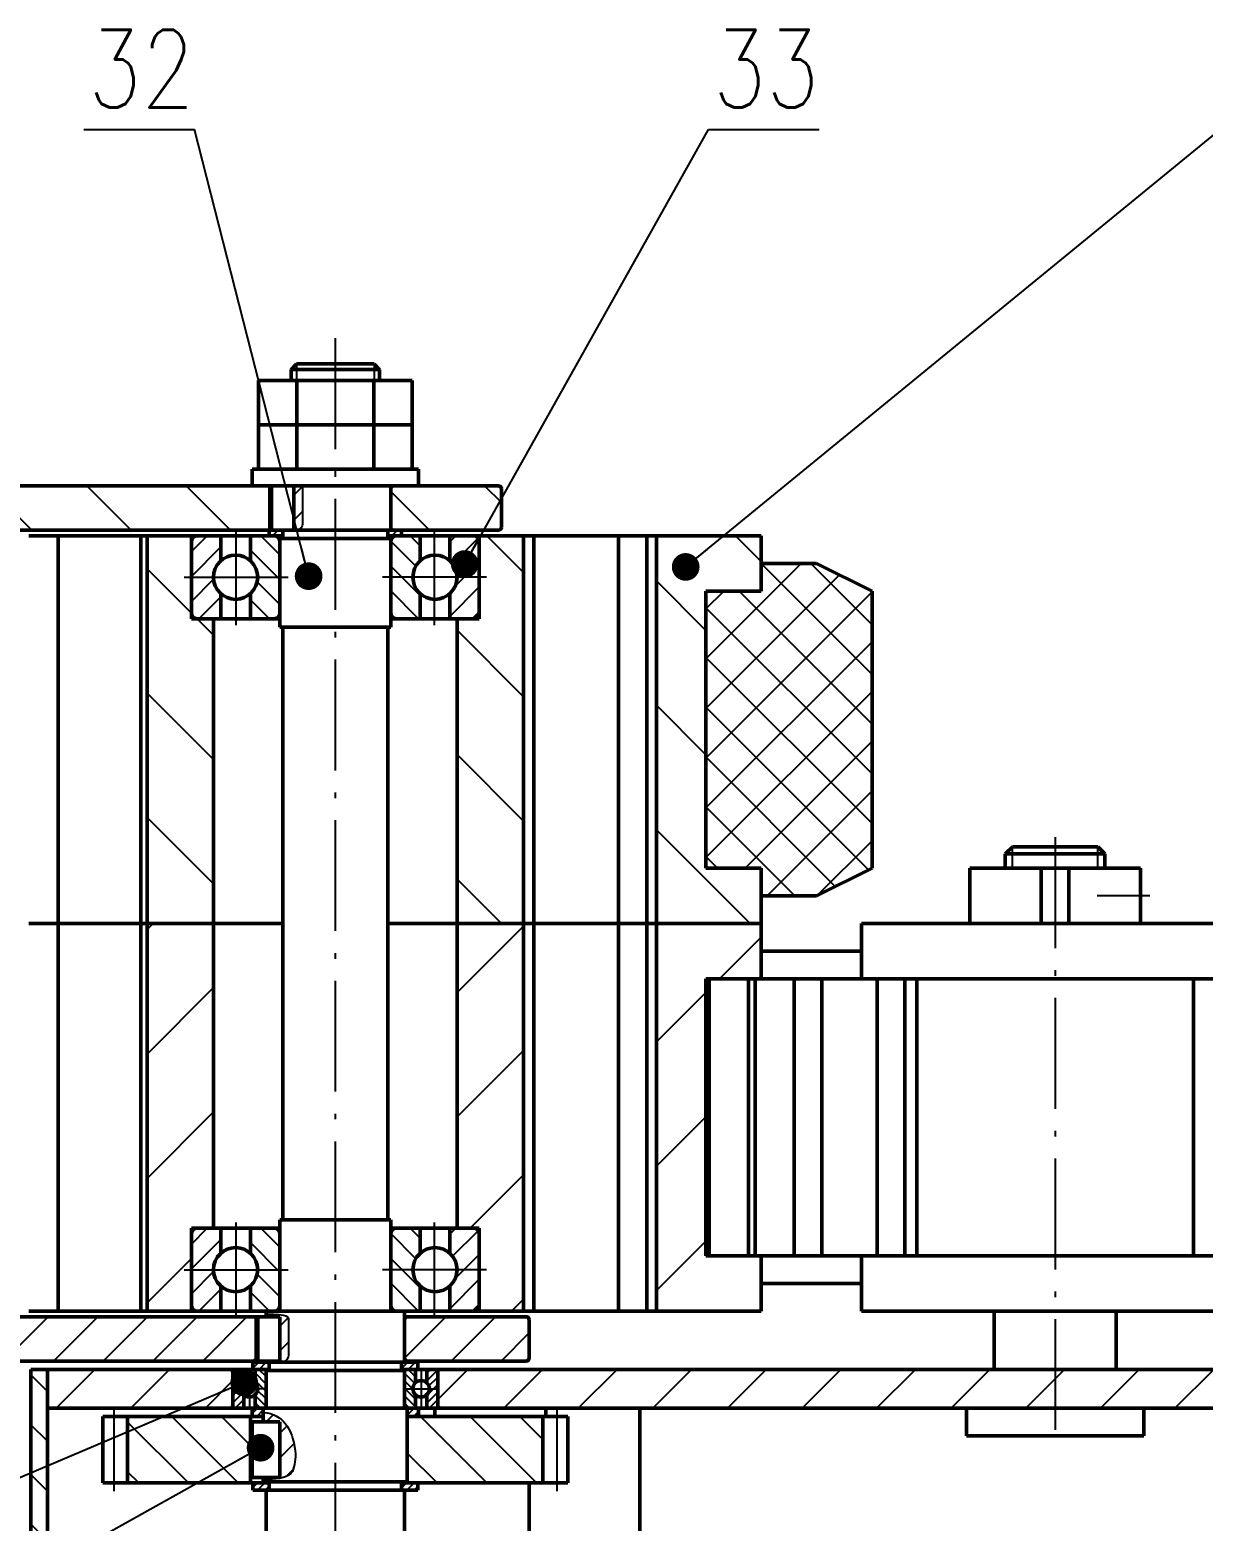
# Model space of a CAD drawing. Header units: millimetres. Extents: x -1896 to -707, y -189 to 652.
# Drawn here: x -1718.6 to -1612.7, y 127.3 to 261.9 of the extents above; entities that cross this region are included whole.
import ezdxf
from ezdxf.enums import TextEntityAlignment as Align

# ---------------------------------------------------------------- set-up
doc = ezdxf.new("R2010")
doc.units = ezdxf.units.MM
doc.header["$LTSCALE"] = 10
doc.linetypes.add('CENTER', pattern=[1.45, 1, -0.2, 0.05, -0.2])
doc.layers.add('1轮廓实线层', color=7, linetype='Continuous', lineweight=50)
for name, color, linetype in [('2细线层', 4, 'Continuous'), ('3中心线层', 1, 'CENTER'), ('5剖面线层', 2, 'Continuous'), ('6文字层', 7, 'Continuous')]:
    doc.layers.add(name, color=color, linetype=linetype)
doc.styles.add('PC_TEXTSTYLE', font='romans.shx', dxfattribs={"width": 0.8, "bigfont": 'hzfs.shx'})
doc.styles.add('TH_GBDIM', font='romans.shx', dxfattribs={"width": 0.65, "bigfont": 'gbcbig.shx'})
doc.dimstyles.new('TH_GBDIM', dxfattribs={"dimtxt": 3.5, "dimasz": 2.5, "dimexe": 2, "dimexo": 0, "dimgap": 1.5, "dimtad": 1, "dimdsep": 46, "dimtxsty": 'TH_GBDIM', "dimcen": 2.5, "dimclrd": 130, "dimclre": 130, "dimclrt": 3, "dimazin": 2, "dimtfac": 0.714286, "dimtmove": 0, "dimatfit": 3, "dimfxl": 1, "dimtolj": 1, "dimtzin": 0, "dimlwd": -1, "dimlwe": -1, "dimarcsym": 0})
pattern_1 = [(135, (-1751.829, 277.0675), (-2.245064, -2.245064), [])]
pattern_2 = [(45, (-1751.8289, 277.0675), (-0.3367596, 0.3367596), [])]
pattern_3 = [(45, (-1751.829, 277.0675), (-2.245064, 2.245064), [])]
pattern_4 = [(45, (-1751.8289, 277.0675), (-1.122532, 1.122532), [])]
pattern_5 = [(135, (-1751.8289, 277.0675), (-1.122532, -1.122532), [])]
pattern_6 = [(135, (-1751.8289, 277.0675), (-0.3367596, -0.3367596), [])]
pattern_7 = [(45, (-1751.829, 277.0675), (-3.3676, 3.3676), [])]
pattern_8 = [(45, (-2494.38, -1065.853), (-5.61266, 5.61266), [])]
pattern_9 = [(135, (-2494.38, -1065.853), (-5.61266, -5.61266), [])]
pattern_10 = [(135, (-1751.829, 277.0675), (-4.49013, -4.49013), [])]
pattern_11 = [(45, (-1751.8289, 214.5675), (-1.122532, 1.122532), [])]
pattern_12 = [(135, (-1751.8289, 214.5675), (-1.122532, -1.122532), [])]
pattern_13 = [(45, (-1661.8289, 313.1175), (-0.3367596, 0.3367596), [])]

# ---------------------------------------------------------------- blocks, each defined once
blk = doc.blocks.new('件号-右')
at = {"layer": '6文字层'}
blk.add_line((0, 0), (-10, 0), dxfattribs=at)
at = {"layer": '6文字层', "style": 'PC_TEXTSTYLE', "width": 0.8}
blk.add_attdef('X', text='', height=7, dxfattribs=at).set_placement((-5.47, 2), align=Align.CENTER)

msp = doc.modelspace()

# ---------------------------------------------------------------- hatches: boundary and pattern name
at = {"layer": '5剖面线层'}
h = msp.add_hatch(dxfattribs=at)
h.set_pattern_fill('ANSI31', color=256, scale=2, angle=90, style=0)
h.set_pattern_definition(pattern_10)
edge = h.paths.add_edge_path(flags=0)
edge.add_line((-1775.5515, 220.5227), (-1775.5515, 217.0227))
edge.add_arc((-1775.3015, 217.0227), 0.25, 180, 270)
edge.add_line((-1775.3015, 216.7727), (-1696.3015, 216.7727))
edge.add_arc((-1696.3015, 217.0227), 0.25, 270, 360)
edge.add_line((-1696.0515, 217.0227), (-1696.0515, 220.5227))
edge.add_arc((-1696.3015, 220.5227), 0.25, 0, 90)
edge.add_line((-1696.3015, 220.7727), (-1775.3015, 220.7727))
edge.add_arc((-1775.3015, 220.5227), 0.25, 90, 180)
h = msp.add_hatch(dxfattribs=at)
h.set_pattern_fill('ANSI31', color=256, scale=0.5)
h.set_pattern_definition([(45, (-1750.5789, 806.2405), (-1.122532, 1.122532), [])])
h.paths.add_polyline_path([(-1694.8015, 216.7727), (-1694.3099, 216.7727), (-1694.2926, 216.7904), (-1694.2749, 216.8089), (-1694.258, 216.8272), (-1694.2419, 216.8451), (-1694.2266, 216.8628), (-1694.2119, 216.8803), (-1694.198, 216.8975), (-1694.1848, 216.9145), (-1694.1722, 216.9313), (-1694.1603, 216.9478), (-1694.1491, 216.9642), (-1694.1384, 216.9803), (-1694.1284, 216.9963), (-1694.1189, 217.0121), (-1694.1101, 217.0278), (-1694.1017, 217.0433), (-1694.0939, 217.0586), (-1694.0867, 217.0738), (-1694.0799, 217.0889), (-1694.0736, 217.1039), (-1694.0678, 217.1188), (-1694.0624, 217.1336), (-1694.0574, 217.1483), (-1694.0529, 217.163), (-1694.0487, 217.1776), (-1694.0449, 217.1921), (-1694.0415, 217.2066), (-1694.0384, 217.2211), (-1694.0356, 217.2355), (-1694.0332, 217.25), (-1694.031, 217.2644), (-1694.0291, 217.2789), (-1694.0274, 217.2933), (-1694.026, 217.3079), (-1694.0248, 217.3224), (-1694.0238, 217.337), (-1694.0229, 217.3517), (-1694.0223, 217.3664), (-1694.0217, 217.3812), (-1694.0213, 217.3961), (-1694.0211, 217.4111), (-1694.0209, 217.4262), (-1694.0207, 217.4414), (-1694.0207, 217.4568), (-1694.0206, 217.4723), (-1694.0206, 217.488), (-1694.0206, 217.5038), (-1694.0206, 217.5198), (-1694.0206, 217.5359), (-1694.0206, 217.5522), (-1694.0206, 217.5687), (-1694.0206, 217.5853), (-1694.0206, 217.602), (-1694.0206, 217.6189), (-1694.0206, 217.636), (-1694.0206, 217.6531), (-1694.0206, 217.6704), (-1694.0206, 217.6879), (-1694.0206, 217.7054), (-1694.0206, 217.7231), (-1694.0206, 217.7409), (-1694.0206, 217.7589), (-1694.0206, 217.7769), (-1694.0206, 217.7951), (-1694.0206, 217.8133), (-1694.0206, 217.8317), (-1694.0206, 217.8502), (-1694.0206, 217.8688), (-1694.0206, 217.8874), (-1694.0206, 217.9062), (-1694.0206, 217.9251), (-1694.0206, 217.944), (-1694.0206, 217.9631), (-1694.0206, 217.9822), (-1694.0206, 218.0014), (-1694.0206, 218.0206), (-1694.0206, 218.04), (-1694.0206, 218.0594), (-1694.0206, 218.0789), (-1694.0206, 218.0984), (-1694.0206, 218.118), (-1694.0206, 218.1377), (-1694.0206, 218.1574), (-1694.0206, 218.1771), (-1694.0206, 218.197), (-1694.0206, 218.2168), (-1694.0206, 218.2367), (-1694.0206, 218.2567), (-1694.0206, 218.2766), (-1694.0206, 218.2966), (-1694.0206, 218.3167), (-1694.0206, 218.3367), (-1694.0206, 218.3568), (-1694.0206, 218.3769), (-1694.0206, 218.3971), (-1694.0206, 218.4172), (-1694.0206, 218.4373), (-1694.0206, 218.4575), (-1694.0206, 218.4777), (-1694.0206, 218.4978), (-1694.0206, 218.518), (-1694.0206, 218.5382), (-1694.0206, 218.5584), (-1694.0206, 218.5786), (-1694.0206, 218.5988), (-1694.0206, 218.619), (-1694.0206, 218.6392), (-1694.0206, 218.6594), (-1694.0206, 218.6797), (-1694.0206, 218.6999), (-1694.0206, 218.7201), (-1694.0206, 218.7404), (-1694.0206, 218.7606), (-1694.0206, 218.7809), (-1694.0206, 218.8011), (-1694.0206, 218.8214), (-1694.0206, 218.8416), (-1694.0206, 218.8619), (-1694.0206, 218.8822), (-1694.0206, 218.9024), (-1694.0206, 218.9227), (-1694.0206, 218.943), (-1694.0206, 218.9633), (-1694.0206, 218.9836), (-1694.0206, 219.0039), (-1694.0206, 219.0242), (-1694.0206, 219.0445), (-1694.0206, 219.0648), (-1694.0206, 219.0851), (-1694.0206, 219.1054), (-1694.0206, 219.1257), (-1694.0206, 219.146), (-1694.0206, 219.1663), (-1694.0206, 219.1866), (-1694.0206, 219.207), (-1694.0206, 219.2273), (-1694.0206, 219.2476), (-1694.0206, 219.2679), (-1694.0206, 219.2883), (-1694.0206, 219.3086), (-1694.0206, 219.3289), (-1694.0206, 219.3492), (-1694.0206, 219.3696), (-1694.0206, 219.3899), (-1694.0206, 219.4102), (-1694.0206, 219.4306), (-1694.0206, 219.4509), (-1694.0206, 219.4712), (-1694.0206, 219.4916), (-1694.0206, 219.5119), (-1694.0206, 219.5322), (-1694.0206, 219.5525), (-1694.0206, 219.5729), (-1694.0206, 219.5932), (-1694.0206, 219.6135), (-1694.0206, 219.6337), (-1694.0206, 219.654), (-1694.0206, 219.6743), (-1694.0206, 219.6945), (-1694.0206, 219.7147), (-1694.0206, 219.7349), (-1694.0206, 219.755), (-1694.0206, 219.7751), (-1694.0206, 219.7952), (-1694.0206, 219.8153), (-1694.0206, 219.8353), (-1694.0206, 219.8553), (-1694.0206, 219.8752), (-1694.0206, 219.8951), (-1694.0206, 219.915), (-1694.0206, 219.9348), (-1694.0206, 219.9545), (-1694.0206, 219.9742), (-1694.0206, 219.9939), (-1694.0206, 220.0135), (-1694.0206, 220.033), (-1694.0206, 220.0525), (-1694.0206, 220.0719), (-1694.0206, 220.0913), (-1694.0206, 220.1106), (-1694.0206, 220.1298), (-1694.0206, 220.1489), (-1694.0206, 220.168), (-1694.0206, 220.187), (-1694.0206, 220.2059), (-1694.0206, 220.2248), (-1694.0206, 220.2435), (-1694.0206, 220.2622), (-1694.0206, 220.2808), (-1694.0206, 220.2993), (-1694.0206, 220.3177), (-1694.0206, 220.336), (-1694.0206, 220.3543), (-1694.0206, 220.3724), (-1694.0206, 220.3904), (-1694.0206, 220.4084), (-1694.0206, 220.4262), (-1694.0206, 220.4439), (-1694.0206, 220.4615), (-1694.0206, 220.479), (-1694.0207, 220.4964), (-1694.0208, 220.5136), (-1694.0211, 220.5308), (-1694.0218, 220.5478), (-1694.0228, 220.5646), (-1694.0242, 220.5813), (-1694.0263, 220.5978), (-1694.029, 220.6141), (-1694.0324, 220.6303), (-1694.0367, 220.6462), (-1694.0419, 220.662), (-1694.0481, 220.6775), (-1694.0554, 220.6929), (-1694.064, 220.7079), (-1694.0738, 220.7228), (-1694.085, 220.7374), (-1694.0976, 220.7517), (-1694.1119, 220.7658), (-1694.1198, 220.7727), (-1694.8015, 220.7727)])
h = msp.add_hatch(dxfattribs=at)
h.set_pattern_fill('ANSI31', color=256, scale=2, angle=90, style=0)
h.set_pattern_definition(pattern_10)
edge = h.paths.add_edge_path(flags=0)
edge.add_line((-1686.0515, 220.5227), (-1686.0515, 217.0227))
edge.add_arc((-1685.8015, 217.0227), 0.25, 180, 270)
edge.add_line((-1685.8015, 216.7727), (-1676.3015, 216.7727))
edge.add_arc((-1676.3015, 217.0227), 0.25, 270, 360)
edge.add_line((-1676.0515, 217.0227), (-1676.0515, 220.5227))
edge.add_arc((-1676.3015, 220.5227), 0.25, 0, 90)
edge.add_line((-1676.3015, 220.7727), (-1685.8015, 220.7727))
edge.add_arc((-1685.8015, 220.5227), 0.25, 90, 180)
h = msp.add_hatch(dxfattribs=at)
h.set_pattern_fill('ANSI31', color=256, scale=0.15)
h.set_pattern_definition(pattern_13)
h.paths.add_polyline_path([(-1697.0165, 216.2727), (-1695.8015, 216.2727), (-1695.8015, 216.7727), (-1697.0165, 216.7727)])
h = msp.add_hatch(dxfattribs=at)
h.set_pattern_fill('ANSI31', color=256, scale=0.15)
h.set_pattern_definition(pattern_13)
h.paths.add_polyline_path([(-1685.0865, 216.2727), (-1686.3015, 216.2727), (-1686.3015, 216.7727), (-1685.0865, 216.7727)])
h = msp.add_hatch(dxfattribs=at)
h.set_pattern_fill('ANSI31', color=256, scale=2.5, angle=90, style=0)
h.set_pattern_definition(pattern_9)
h.paths.add_polyline_path([(-1702.0515, 208.7727), (-1704.0515, 208.7727), (-1704.0515, 216.2727), (-1708.0515, 216.2727), (-1708.0515, 181.2727), (-1702.0515, 181.2727), (-1702.0554, 188.7727), (-1702.0515, 188.7727)])
h = msp.add_hatch(dxfattribs=at)
h.set_pattern_fill('ANSI31', color=256, scale=0.5)
h.set_pattern_definition(pattern_4)
h.paths.add_polyline_path([(-1702.0465, 212.5227, -0.2128353), (-1701.3848, 214.0067), (-1701.3848, 216.2727), (-1703.5015, 216.2727, 0.41421356), (-1704.0515, 215.7227), (-1704.0515, 209.3227, 0.41421356), (-1703.5015, 208.7727), (-1702.0515, 208.7727), (-1701.3848, 208.7727), (-1701.3848, 211.0387, -0.2128353)])
h = msp.add_hatch(dxfattribs=at)
h.set_pattern_fill('ANSI31', color=256, scale=0.5, angle=90)
h.set_pattern_definition(pattern_5)
h.paths.add_polyline_path([(-1696.0515, 215.7227, 0.41421356), (-1696.6015, 216.2727), (-1698.7182, 216.2727), (-1698.7182, 214.0067, -0.2128353), (-1698.0565, 212.5227, -0.2128353), (-1698.7182, 211.0387), (-1698.7182, 208.7727), (-1696.6015, 208.7727, 0.41421356), (-1696.0515, 209.3227)])
h = msp.add_hatch(dxfattribs=at)
h.set_pattern_fill('ANSI31', color=256, scale=0.5, angle=90)
h.set_pattern_definition(pattern_5)
h.paths.add_polyline_path([(-1686.0515, 215.7227, -0.41421356), (-1685.5015, 216.2727), (-1683.3848, 216.2727), (-1683.3848, 214.0067, 0.2128353), (-1684.0465, 212.5227, 0.2128353), (-1683.3848, 211.0387), (-1683.3848, 208.7727), (-1685.5015, 208.7727, -0.41421356), (-1686.0515, 209.3227)])
h = msp.add_hatch(dxfattribs=at)
h.set_pattern_fill('ANSI31', color=256, scale=0.5)
h.set_pattern_definition(pattern_4)
h.paths.add_polyline_path([(-1680.0565, 212.5227, 0.2128353), (-1680.7182, 214.0067), (-1680.7182, 216.2727), (-1678.6015, 216.2727, -0.41421356), (-1678.0515, 215.7227), (-1678.0515, 209.3227, -0.41421356), (-1678.6015, 208.7727), (-1680.0515, 208.7727), (-1680.7182, 208.7727), (-1680.7182, 211.0387, 0.2128353)])
h = msp.add_hatch(dxfattribs=at)
h.set_pattern_fill('ANSI31', color=256, scale=2.5, angle=90, style=0)
h.set_pattern_definition(pattern_9)
h.paths.add_polyline_path([(-1674.0515, 216.2727), (-1678.0515, 216.2727), (-1678.0515, 208.7727), (-1680.0515, 208.7727), (-1680.0515, 188.7727), (-1680.0333, 188.7727), (-1680.0515, 181.2727), (-1674.0515, 181.2727)])
h = msp.add_hatch(dxfattribs=at)
h.set_pattern_fill('ANSI31', color=256, scale=2.5, angle=90, style=0)
h.set_pattern_definition(pattern_9)
h.paths.add_polyline_path([(-1657.589, 186.2727), (-1657.589, 211.2727), (-1652.589, 211.2727), (-1652.589, 216.2727), (-1662.0515, 216.2727), (-1662.0515, 181.2727), (-1652.589, 181.2727), (-1652.589, 186.2727)], flags=0)
h = msp.add_hatch(dxfattribs=at)
h.set_pattern_fill('ANSI37', color=256)
h.set_pattern_definition([(45, (-1751.829, 277.0675), (-2.245064, 2.245064), []), (135, (-1751.829, 277.0675), (-2.245064, -2.245064), [])])
h.paths.add_polyline_path([(-1657.589, 211.2727), (-1652.589, 211.2727), (-1652.589, 213.7727), (-1647.589, 213.7727), (-1642.589, 211.2727), (-1642.589, 186.2727), (-1647.589, 183.7727), (-1652.589, 183.7727), (-1652.589, 186.2727), (-1657.589, 186.2727)])
h = msp.add_hatch(dxfattribs=at)
h.set_pattern_fill('ANSI31', color=256, scale=2.5, style=0)
h.set_pattern_definition(pattern_8)
h.paths.add_polyline_path([(-1702.0515, 173.7727), (-1702.0808, 173.7727), (-1702.0515, 181.2727), (-1708.0515, 181.2727), (-1708.0515, 146.2727), (-1704.0515, 146.2727), (-1704.0515, 153.7727), (-1702.0515, 153.7727)])
h = msp.add_hatch(dxfattribs=at)
h.set_pattern_fill('ANSI31', color=256, scale=2.5, style=0)
h.set_pattern_definition(pattern_8)
h.paths.add_polyline_path([(-1674.0515, 181.2727), (-1680.0515, 181.2727), (-1679.9625, 173.7727), (-1680.0515, 173.7727), (-1680.0515, 153.7727), (-1678.0515, 153.7727), (-1678.0515, 146.2727), (-1674.0515, 146.2727)])
h = msp.add_hatch(dxfattribs=at)
h.set_pattern_fill('ANSI31', color=256, scale=2.5, style=0)
h.set_pattern_definition(pattern_8)
h.paths.add_polyline_path([(-1657.589, 151.2727), (-1657.589, 176.2727), (-1652.589, 176.2727), (-1652.589, 181.2727), (-1662.0515, 181.2727), (-1662.0515, 146.2727), (-1652.589, 146.2727), (-1652.589, 151.2727)], flags=0)
h = msp.add_hatch(dxfattribs=at)
h.set_pattern_fill('ANSI31', color=256, scale=0.5)
h.set_pattern_definition(pattern_11)
h.paths.add_polyline_path([(-1702.0465, 150.0227, -0.2128353), (-1701.3848, 151.5067), (-1701.3848, 153.7727), (-1703.5015, 153.7727, 0.41421356), (-1704.0515, 153.2227), (-1704.0515, 146.8227, 0.41421356), (-1703.5015, 146.2727), (-1702.0515, 146.2727), (-1701.3848, 146.2727), (-1701.3848, 148.5387, -0.2128353)])
h = msp.add_hatch(dxfattribs=at)
h.set_pattern_fill('ANSI31', color=256, scale=0.5, angle=90)
h.set_pattern_definition(pattern_12)
h.paths.add_polyline_path([(-1696.0515, 153.2227, 0.41421356), (-1696.6015, 153.7727), (-1698.7182, 153.7727), (-1698.7182, 151.5067, -0.2128353), (-1698.0565, 150.0227, -0.2128353), (-1698.7182, 148.5387), (-1698.7182, 146.2727), (-1696.6015, 146.2727, 0.41421356), (-1696.0515, 146.8227)])
h = msp.add_hatch(dxfattribs=at)
h.set_pattern_fill('ANSI31', color=256, scale=0.5, angle=90)
h.set_pattern_definition(pattern_12)
h.paths.add_polyline_path([(-1686.0515, 153.2227, -0.41421356), (-1685.5015, 153.7727), (-1683.3848, 153.7727), (-1683.3848, 151.5067, 0.2128353), (-1684.0465, 150.0227, 0.2128353), (-1683.3848, 148.5387), (-1683.3848, 146.2727), (-1685.5015, 146.2727, -0.41421356), (-1686.0515, 146.8227)])
h = msp.add_hatch(dxfattribs=at)
h.set_pattern_fill('ANSI31', color=256, scale=0.5)
h.set_pattern_definition(pattern_11)
h.paths.add_polyline_path([(-1680.0565, 150.0227, 0.2128353), (-1680.7182, 151.5067), (-1680.7182, 153.7727), (-1678.6015, 153.7727, -0.41421356), (-1678.0515, 153.2227), (-1678.0515, 146.8227, -0.41421356), (-1678.6015, 146.2727), (-1680.0515, 146.2727), (-1680.7182, 146.2727), (-1680.7182, 148.5387, 0.2128353)])
h = msp.add_hatch(dxfattribs=at)
h.set_pattern_fill('ANSI31', color=256)
h.set_pattern_definition(pattern_3)
h.paths.add_polyline_path([(-1741.0515, 145.7727), (-1776.5515, 145.7727), (-1776.5515, 141.7727), (-1741.0515, 141.7727)])
h.paths.add_polyline_path([(-1698.2015, 141.7727), (-1698.2015, 145.7727), (-1741.0515, 145.7727), (-1741.0515, 141.7727)])
h = msp.add_hatch(dxfattribs=at)
h.set_pattern_fill('ANSI31', color=256, scale=0.5)
h.set_pattern_definition([(45, (-1751.8289, 731.2405), (-1.122532, 1.122532), [])])
edge = h.paths.add_edge_path()
edge.add_spline(control_points=[(-1695.6659, 141.6727), (-1695.2706, 142.0245), (-1695.2706, 142.4193), (-1695.2706, 143.4424), (-1695.2706, 144.4834), (-1695.2706, 145.5244), (-1695.2706, 146.0227), (-1697.3015, 146.0227)], knot_values=[0, 0, 0, 0, 1, 2, 3, 4, 5, 5, 5, 5], degree=3, periodic=0)
edge.add_line((-1697.3015, 146.0227), (-1697.3015, 145.7727))
edge.add_line((-1697.3015, 145.7727), (-1696.0515, 145.7727))
edge.add_line((-1696.0515, 145.7727), (-1696.0515, 141.7727))
edge.add_line((-1696.0515, 141.7727), (-1697.3015, 141.7727))
edge.add_line((-1697.3015, 141.7727), (-1697.3015, 141.6727))
edge.add_line((-1697.3015, 141.6727), (-1695.6659, 141.6727))
h = msp.add_hatch(dxfattribs=at)
h.set_pattern_fill('ANSI31', color=256)
h.set_pattern_definition(pattern_3)
h.paths.add_polyline_path([(-1673.8015, 141.7727, 0.41421356), (-1673.5515, 142.0227), (-1673.5515, 145.5227, 0.41421356), (-1673.8015, 145.7727), (-1684.5515, 145.7727, 0.41421356), (-1684.8015, 145.5227), (-1684.8015, 142.0227, 0.41421356), (-1684.5515, 141.7727)])
h = msp.add_hatch(dxfattribs=at)
h.set_pattern_fill('ANSI31', color=256, scale=0.15)
h.set_pattern_definition(pattern_2)
h.paths.add_polyline_path([(-1697.0265, 141.6727), (-1698.5115, 141.6727), (-1698.5115, 141.0227), (-1698.3015, 141.0227), (-1697.4515, 141.0227), (-1697.0265, 141.0227)])
h = msp.add_hatch(dxfattribs=at)
h.set_pattern_fill('ANSI31', color=256, scale=0.15)
h.set_pattern_definition(pattern_2)
h.paths.add_polyline_path([(-1685.0765, 141.6727), (-1683.5915, 141.6727), (-1683.5915, 141.0227), (-1683.8015, 141.0227), (-1684.6515, 141.0227), (-1685.0765, 141.0227)])
h = msp.add_hatch(dxfattribs=at)
h.set_pattern_fill('ANSI31', color=256, angle=90)
h.set_pattern_definition(pattern_1)
h.paths.add_polyline_path([(-1717.0515, 141.0227), (-1718.5515, 141.0227), (-1718.5515, 14.0227), (-1717.0515, 14.0227)])
h = msp.add_hatch(dxfattribs=at)
h.set_pattern_fill('ANSI31', color=256, scale=1.5, style=0)
h.set_pattern_definition(pattern_7)
edge = h.paths.add_edge_path(flags=0)
edge.add_line((-1717.0515, 140.7727), (-1717.0515, 137.7727))
edge.add_arc((-1716.8015, 137.7727), 0.25, 180, 270)
edge.add_line((-1716.8015, 137.5227), (-1700.5515, 137.5227))
edge.add_arc((-1700.5515, 137.7727), 0.25, 270, 360)
edge.add_line((-1700.3015, 137.7727), (-1700.3015, 140.7727))
edge.add_arc((-1700.5515, 140.7727), 0.25, 0, 90)
edge.add_line((-1700.5515, 141.0227), (-1716.8015, 141.0227))
edge.add_arc((-1716.8015, 140.7727), 0.25, 90, 180)
h = msp.add_hatch(dxfattribs=at)
h.set_pattern_fill('ANSI31', color=256, scale=0.15)
h.set_pattern_definition(pattern_2)
h.paths.add_polyline_path([(-1699.5465, 139.2727), (-1700.3015, 139.2727), (-1700.3015, 137.7727), (-1700.3015, 137.6727, 0.41421356), (-1700.1515, 137.5227), (-1699.3015, 137.5227), (-1699.3015, 138.7204, -0.21184895)])
h.paths.add_polyline_path([(-1699.3015, 141.0227), (-1700.1515, 141.0227, 0.41421356), (-1700.3015, 140.8727), (-1700.3015, 139.2727), (-1699.5465, 139.2727, -0.21184895), (-1699.3015, 139.825)])
h = msp.add_hatch(dxfattribs=at)
h.set_pattern_fill('ANSI31', color=256, scale=0.15, angle=90)
h.set_pattern_definition(pattern_6)
h.paths.add_polyline_path([(-1697.3015, 140.8727, 0.41421356), (-1697.4515, 141.0227), (-1698.3015, 141.0227), (-1698.3015, 139.825, -0.21184895), (-1698.0565, 139.2727), (-1697.3015, 139.2727)])
h.paths.add_polyline_path([(-1697.3015, 139.2727), (-1698.0565, 139.2727, -0.21184895), (-1698.3015, 138.7204), (-1698.3015, 137.5227), (-1697.4515, 137.5227, 0.41421356), (-1697.3015, 137.6727)])
h = msp.add_hatch(dxfattribs=at)
h.set_pattern_fill('ANSI31', color=256, scale=0.15, angle=90)
h.set_pattern_definition(pattern_6)
h.paths.add_polyline_path([(-1684.8015, 140.8727, -0.41421356), (-1684.6515, 141.0227), (-1683.8015, 141.0227), (-1683.8015, 139.825, 0.21184895), (-1684.0465, 139.2727), (-1684.8015, 139.2727)])
h.paths.add_polyline_path([(-1684.8015, 139.2727), (-1684.0465, 139.2727, 0.21184895), (-1683.8015, 138.7204), (-1683.8015, 137.5227), (-1684.6515, 137.5227, -0.41421356), (-1684.8015, 137.6727)])
h = msp.add_hatch(dxfattribs=at)
h.set_pattern_fill('ANSI31', color=256, scale=0.15)
h.set_pattern_definition(pattern_2)
h.paths.add_polyline_path([(-1682.5565, 139.2727), (-1681.8015, 139.2727), (-1681.8015, 137.7727), (-1681.8015, 137.6727, -0.41421356), (-1681.9515, 137.5227), (-1682.8015, 137.5227), (-1682.8015, 138.7204, 0.21184895)])
h.paths.add_polyline_path([(-1682.8015, 141.0227), (-1681.9515, 141.0227, -0.41421356), (-1681.8015, 140.8727), (-1681.8015, 139.2727), (-1682.5565, 139.2727, 0.21184895), (-1682.8015, 139.825)])
h = msp.add_hatch(dxfattribs=at)
h.set_pattern_fill('ANSI31', color=256, scale=1.5, style=0)
h.set_pattern_definition(pattern_7)
edge = h.paths.add_edge_path(flags=0)
edge.add_line((-1681.8015, 140.7727), (-1681.8015, 137.7727))
edge.add_arc((-1681.5515, 137.7727), 0.25, 180, 270)
edge.add_line((-1681.5515, 137.5227), (-1527.5515, 137.5227))
edge.add_arc((-1527.5515, 137.7727), 0.25, 270, 360)
edge.add_line((-1527.3015, 137.7727), (-1527.3015, 140.7727))
edge.add_arc((-1527.5515, 140.7727), 0.25, 0, 90)
edge.add_line((-1527.5515, 141.0227), (-1681.5515, 141.0227))
edge.add_arc((-1681.5515, 140.7727), 0.25, 90, 180)
h = msp.add_hatch(dxfattribs=at)
h.set_pattern_fill('ANSI31', color=256, scale=0.15)
h.set_pattern_definition(pattern_2)
h.paths.add_polyline_path([(-1698.3015, 137.5227), (-1698.5515, 137.5227), (-1698.5515, 136.7727), (-1697.5515, 136.7727), (-1697.5515, 137.5227)])
h.paths.add_polyline_path([(-1684.5515, 137.5227), (-1684.5515, 136.7727), (-1683.5515, 136.7727), (-1683.5515, 137.5227), (-1683.8015, 137.5227)])
h = msp.add_hatch(dxfattribs=at)
h.set_pattern_fill('ANSI31', color=256, angle=90)
h.set_pattern_definition(pattern_1)
h.paths.add_polyline_path([(-1698.7015, 130.7727), (-1698.7015, 136.7727), (-1709.8015, 136.7727), (-1709.8015, 130.7727)])
h = msp.add_hatch(dxfattribs=at)
h.set_pattern_fill('ANSI31', color=256, scale=0.5)
h.set_pattern_definition(pattern_4)
edge = h.paths.add_edge_path()
edge.add_line((-1696.0515, 136.2727), (-1696.0515, 131.2727))
edge.add_line((-1696.0515, 131.2727), (-1697.5515, 131.2727))
edge.add_line((-1697.5515, 131.2727), (-1697.5515, 131.0687))
edge.add_spline(control_points=[(-1697.5515, 131.0687), (-1695.0852, 131.0861), (-1694.7578, 132.2494), (-1694.4667, 133.9216), (-1695.6405, 136.9964), (-1697.5515, 137.1566)], knot_values=[0, 0, 0, 0, 1, 2, 3, 3, 3, 3], degree=3, periodic=0)
edge.add_line((-1697.5515, 137.1566), (-1697.5515, 136.2727))
edge.add_line((-1697.5515, 136.2727), (-1696.0515, 136.2727))
h = msp.add_hatch(dxfattribs=at)
h.set_pattern_fill('ANSI31', color=256, angle=90)
h.set_pattern_definition(pattern_1)
h.paths.add_polyline_path([(-1684.5515, 136.7727), (-1684.5515, 130.7727), (-1672.3015, 130.7727), (-1672.3015, 136.7727)])
h = msp.add_hatch(dxfattribs=at)
h.set_pattern_fill('ANSI31', color=256, scale=0.15)
h.set_pattern_definition(pattern_2)
h.paths.add_polyline_path([(-1697.0265, 130.1227), (-1698.5115, 130.1227), (-1698.5115, 130.7727), (-1698.3015, 130.7727), (-1697.4515, 130.7727), (-1697.0265, 130.7727)])
h = msp.add_hatch(dxfattribs=at)
h.set_pattern_fill('ANSI31', color=256, scale=0.15)
h.set_pattern_definition(pattern_2)
h.paths.add_polyline_path([(-1685.0765, 130.1227), (-1683.5915, 130.1227), (-1683.5915, 130.7727), (-1683.8015, 130.7727), (-1684.6515, 130.7727), (-1685.0765, 130.7727)])

# ---------------------------------------------------------------- linework, layer by layer
at = {"layer": '1轮廓实线层'}
for p, q in [((-1695.0515, 231.2742), (-1694.5515, 231.7742)), ((-1687.5515, 231.7742), (-1694.5515, 231.7742)), ((-1687.5515, 231.7742), (-1687.0515, 231.2742)), ((-1697.9797, 230.2727), (-1684.1233, 230.2727)), ((-1697.9797, 230.2727), (-1697.9797, 226.2727)), ((-1695.0515, 231.2742), (-1695.0515, 230.2727)), ((-1695.0515, 231.2742), (-1687.0515, 231.2742)), ((-1694.5156, 230.2727), (-1694.5156, 226.2727)), ((-1687.5874, 230.2727), (-1687.5874, 226.2727)), ((-1687.0515, 231.2742), (-1687.0515, 230.2727)), ((-1684.1233, 230.2727), (-1684.1233, 226.2727)), ((-1697.9797, 226.2727), (-1684.1233, 226.2727)), ((-1697.9797, 226.2727), (-1697.9797, 222.2727)), ((-1694.5156, 226.2727), (-1694.5156, 222.2727)), ((-1687.5874, 226.2727), (-1687.5874, 222.2727)), ((-1684.1233, 226.2727), (-1684.1233, 222.2727)), ((-1698.5515, 222.2727), (-1683.5515, 222.2727)), ((-1698.5515, 220.7727), (-1698.5515, 222.2727)), ((-1683.5515, 220.7727), (-1683.5515, 222.2727)), ((-1775.3015, 220.7727), (-1696.3015, 220.7727)), ((-1696.9515, 216.7727), (-1696.9515, 220.7727)), ((-1696.8015, 216.7727), (-1696.8015, 220.7727)), ((-1696.3015, 220.7727), (-1696.0515, 220.7727)), ((-1696.0515, 220.7727), (-1686.0515, 220.7727)), ((-1694.8015, 216.7727), (-1694.8015, 220.7727)), ((-1686.0515, 220.7727), (-1685.8015, 220.7727)), ((-1686.0515, 220.7727), (-1686.0515, 216.7727)), ((-1685.8015, 220.7727), (-1676.3015, 220.7727)), ((-1686.0515, 220.5227), (-1686.0515, 217.0227)), ((-1676.0515, 220.5227), (-1676.0515, 217.0227)), ((-1775.3015, 216.7727), (-1696.3015, 216.7727)), ((-1697.0165, 216.2727), (-1697.0165, 216.7727)), ((-1696.0515, 216.7727), (-1696.3015, 216.7727)), ((-1686.3015, 216.7727), (-1696.0515, 216.7727)), ((-1695.8015, 216.7727), (-1695.8015, 216.0227)), ((-1686.3015, 216.7727), (-1686.0515, 216.7727)), ((-1686.3015, 216.7727), (-1686.3015, 216.0227)), ((-1685.8015, 216.7727), (-1686.0515, 216.7727)), ((-1686.0515, 216.7727), (-1685.8015, 216.7727)), ((-1685.8015, 216.7727), (-1676.3015, 216.7727)), ((-1685.0865, 216.2727), (-1685.0865, 216.7727)), ((-1718.7248, 216.2727), (-1716.0785, 216.2727)), ((-1716.0785, 181.2727), (-1716.0785, 216.2727)), ((-1716.0785, 216.2727), (-1708.6135, 216.2727)), ((-1708.6135, 181.2727), (-1708.6135, 216.2727)), ((-1708.6135, 216.2727), (-1708.0515, 216.2727)), ((-1708.0515, 216.2727), (-1708.0515, 181.2727)), ((-1708.0515, 216.2727), (-1704.0515, 216.2727)), ((-1704.0515, 208.7727), (-1704.0515, 216.2727)), ((-1704.0515, 216.2727), (-1703.5015, 216.2727)), ((-1704.0515, 209.3227), (-1704.0515, 215.7227)), ((-1703.5015, 216.2727), (-1701.3848, 216.2727)), ((-1701.3848, 216.2727), (-1701.3848, 214.0067)), ((-1701.3848, 216.2727), (-1698.7182, 216.2727)), ((-1698.7182, 214.0067), (-1698.7182, 216.2727)), ((-1698.7182, 216.2727), (-1696.6015, 216.2727)), ((-1696.6015, 216.2727), (-1696.0515, 216.2727)), ((-1696.0515, 208.0227), (-1696.0515, 216.2727)), ((-1696.0515, 216.2727), (-1695.8015, 216.2727)), ((-1696.0515, 216.0227), (-1686.0515, 216.0227)), ((-1696.0515, 215.7227), (-1696.0515, 209.3227)), ((-1686.0515, 216.2727), (-1686.3015, 216.2727)), ((-1686.0515, 216.2727), (-1685.5015, 216.2727)), ((-1686.0515, 216.2727), (-1686.0515, 208.0227)), ((-1685.5015, 216.2727), (-1686.0515, 216.2727)), ((-1686.0515, 209.3227), (-1686.0515, 215.7227)), ((-1685.5015, 216.2727), (-1683.3848, 216.2727)), ((-1683.3848, 216.2727), (-1680.7182, 216.2727)), ((-1683.3848, 214.0067), (-1683.3848, 216.2727)), ((-1680.7182, 216.2727), (-1678.6015, 216.2727)), ((-1680.7182, 216.2727), (-1680.7182, 214.0067)), ((-1678.6015, 216.2727), (-1678.0515, 216.2727)), ((-1678.0515, 216.2727), (-1678.0515, 208.7727)), ((-1678.0515, 216.2727), (-1674.0515, 216.2727)), ((-1678.0515, 215.7227), (-1678.0515, 209.3227)), ((-1674.0515, 181.2727), (-1674.0515, 216.2727)), ((-1674.0515, 216.2727), (-1673.1182, 216.2727)), ((-1673.1182, 181.2727), (-1673.1182, 216.2727)), ((-1673.1182, 216.2727), (-1665.4954, 216.2727)), ((-1665.4954, 181.2727), (-1665.4954, 216.2727)), ((-1665.4954, 216.2727), (-1662.926, 216.2727)), ((-1662.926, 181.2727), (-1662.926, 216.2727)), ((-1662.926, 216.2727), (-1662.0515, 216.2727)), ((-1662.0515, 216.2727), (-1662.0515, 181.2727)), ((-1662.0515, 216.2727), (-1652.589, 216.2727)), ((-1652.589, 216.2727), (-1652.589, 211.2727)), ((-1652.589, 213.7727), (-1647.589, 213.7727)), ((-1642.589, 211.2727), (-1647.589, 213.7727)), ((-1701.3848, 211.0387), (-1701.3848, 208.7727)), ((-1698.7182, 208.7727), (-1698.7182, 211.0387)), ((-1683.3848, 208.7727), (-1683.3848, 211.0387)), ((-1680.7182, 211.0387), (-1680.7182, 208.7727)), ((-1657.589, 211.2727), (-1652.589, 211.2727)), ((-1657.589, 211.2727), (-1657.589, 186.2727)), ((-1642.589, 186.2727), (-1642.589, 211.2727)), ((-1704.0515, 208.7727), (-1702.0515, 208.7727)), ((-1701.3848, 208.7727), (-1703.5015, 208.7727)), ((-1702.0515, 208.7727), (-1702.0515, 188.7727)), ((-1701.3848, 208.7727), (-1698.7182, 208.7727)), ((-1696.6015, 208.7727), (-1698.7182, 208.7727)), ((-1696.0515, 208.7727), (-1696.6015, 208.7727)), ((-1685.5015, 208.7727), (-1686.0515, 208.7727)), ((-1683.3848, 208.7727), (-1685.5015, 208.7727)), ((-1683.3848, 208.7727), (-1680.7182, 208.7727)), ((-1678.6015, 208.7727), (-1680.7182, 208.7727)), ((-1680.0515, 181.2727), (-1680.0515, 208.7727)), ((-1680.0515, 208.7727), (-1678.0515, 208.7727)), ((-1696.0515, 208.0227), (-1686.0515, 208.0227)), ((-1695.8015, 208.0227), (-1695.8015, 154.5227)), ((-1686.3015, 208.0227), (-1686.3015, 154.5227)), ((-1702.0515, 188.7727), (-1702.0515, 181.2727)), ((-1702.0515, 188.7727), (-1702.0515, 188.7727)), ((-1629.9086, 188.2027), (-1630.5515, 187.5598)), ((-1630.5515, 186.2741), (-1630.5515, 187.5598)), ((-1621.5515, 187.5598), (-1630.5515, 187.5598)), ((-1622.1944, 188.2027), (-1629.9086, 188.2027)), ((-1621.5515, 187.5598), (-1622.1944, 188.2027)), ((-1621.5515, 186.2741), (-1621.5515, 187.5598)), ((-1657.589, 186.2727), (-1652.589, 186.2727)), ((-1652.589, 186.2727), (-1652.589, 181.2727)), ((-1642.589, 186.2727), (-1647.589, 183.7727)), ((-1618.3372, 186.2741), (-1633.7658, 186.2741)), ((-1633.7658, 186.2741), (-1633.7658, 181.2727)), ((-1627.3015, 186.2741), (-1627.3015, 181.2727)), ((-1624.8015, 186.2741), (-1624.8015, 181.2727)), ((-1618.3372, 186.2741), (-1618.3372, 181.2727)), ((-1652.589, 183.7727), (-1647.589, 183.7727)), ((-1718.7248, 181.2727), (-1716.0785, 181.2727)), ((-1718.7228, 181.2727), (-1716.0763, 181.2727)), ((-1716.0785, 181.2727), (-1708.6135, 181.2727)), ((-1716.0763, 146.2727), (-1716.0763, 181.2727)), ((-1708.6135, 181.2727), (-1708.0515, 181.2727)), ((-1708.6119, 146.2727), (-1708.6119, 181.2727)), ((-1708.0515, 181.2727), (-1702.0515, 181.2727)), ((-1708.0515, 181.2727), (-1708.0515, 146.2727)), ((-1695.8015, 181.2727), (-1702.0515, 181.2727)), ((-1702.0515, 181.2727), (-1702.0515, 153.7727)), ((-1680.0515, 181.2727), (-1686.3015, 181.2727)), ((-1680.0515, 181.2727), (-1674.0515, 181.2727)), ((-1680.0515, 153.7727), (-1680.0515, 181.2727)), ((-1674.0515, 146.2727), (-1674.0515, 181.2727)), ((-1674.0515, 181.2727), (-1673.1169, 181.2727)), ((-1673.1169, 146.2727), (-1673.1169, 181.2727)), ((-1673.1169, 181.2727), (-1665.4935, 181.2727)), ((-1665.4954, 181.2727), (-1662.926, 181.2727)), ((-1665.4935, 146.2727), (-1665.4935, 181.2727)), ((-1665.4935, 181.2727), (-1662.9243, 181.2727)), ((-1662.926, 181.2727), (-1662.0515, 181.2727)), ((-1662.9243, 146.2727), (-1662.9243, 181.2727)), ((-1662.9243, 181.2727), (-1662.0515, 181.2727)), ((-1662.0515, 181.2727), (-1652.589, 181.2727)), ((-1662.0515, 181.2727), (-1662.0515, 146.2727)), ((-1652.589, 181.2727), (-1652.589, 176.2727)), ((-1643.5515, 181.2727), (-1643.5515, 176.2727)), ((-1608.5515, 181.2727), (-1643.5515, 181.2727)), ((-1652.589, 178.7727), (-1643.5515, 178.7727)), ((-1657.589, 176.2727), (-1652.589, 176.2727)), ((-1657.589, 176.2727), (-1657.589, 151.2727)), ((-1657.589, 176.2727), (-1652.589, 176.2727)), ((-1657.589, 176.2727), (-1657.589, 151.2727)), ((-1657.3083, 176.2727), (-1657.3083, 151.2727)), ((-1653.7352, 176.2727), (-1653.7352, 151.2727)), ((-1653.1354, 176.2727), (-1653.1354, 151.2727)), ((-1643.5515, 176.2727), (-1652.589, 176.2727)), ((-1649.6128, 176.2727), (-1649.6128, 151.2727)), ((-1647.1128, 176.2727), (-1647.1128, 151.2727)), ((-1608.5515, 176.2727), (-1643.5515, 176.2727)), ((-1642.1128, 176.2727), (-1642.1128, 151.2727)), ((-1639.6128, 176.2727), (-1639.6128, 151.2727)), ((-1638.5515, 151.2727), (-1638.5515, 176.2727)), ((-1613.5515, 151.2727), (-1613.5515, 176.2727)), ((-1704.0515, 153.7727), (-1704.0515, 146.2727)), ((-1702.0515, 153.7727), (-1704.0515, 153.7727)), ((-1703.5015, 153.7727), (-1701.3848, 153.7727)), ((-1698.7182, 153.7727), (-1701.3848, 153.7727)), ((-1701.3848, 153.7727), (-1701.3848, 151.5067)), ((-1698.7182, 153.7727), (-1696.6015, 153.7727)), ((-1698.7182, 151.5067), (-1698.7182, 153.7727)), ((-1696.6015, 153.7727), (-1696.0515, 153.7727)), ((-1696.0515, 146.2727), (-1696.0515, 154.5227)), ((-1696.0515, 154.5227), (-1686.0515, 154.5227)), ((-1686.0515, 154.5227), (-1686.0515, 146.2727)), ((-1686.0515, 153.7727), (-1685.5015, 153.7727)), ((-1685.5015, 153.7727), (-1683.3848, 153.7727)), ((-1680.7182, 153.7727), (-1683.3848, 153.7727)), ((-1683.3848, 151.5067), (-1683.3848, 153.7727)), ((-1680.7182, 153.7727), (-1678.6015, 153.7727)), ((-1680.7182, 153.7727), (-1680.7182, 151.5067)), ((-1678.0515, 153.7727), (-1680.0515, 153.7727)), ((-1678.0515, 146.2727), (-1678.0515, 153.7727)), ((-1704.0515, 146.8227), (-1704.0515, 153.2227)), ((-1696.0515, 153.2227), (-1696.0515, 146.8227)), ((-1686.0515, 146.8227), (-1686.0515, 153.2227)), ((-1678.0515, 153.2227), (-1678.0515, 146.8227)), ((-1657.589, 151.2727), (-1652.589, 151.2727)), ((-1657.589, 151.2727), (-1652.589, 151.2727)), ((-1652.589, 151.2727), (-1652.589, 146.2727)), ((-1643.5515, 151.2727), (-1652.589, 151.2727)), ((-1643.5515, 151.2727), (-1643.5515, 146.2727)), ((-1608.5515, 151.2727), (-1643.5515, 151.2727)), ((-1701.3848, 148.5387), (-1701.3848, 146.2727)), ((-1698.7182, 146.2727), (-1698.7182, 148.5387)), ((-1683.3848, 146.2727), (-1683.3848, 148.5387)), ((-1680.7182, 148.5387), (-1680.7182, 146.2727)), ((-1652.589, 148.7727), (-1643.5515, 148.7727)), ((-1776.8015, 145.7727), (-1696.0515, 145.7727)), ((-1718.7228, 146.2727), (-1716.0763, 146.2727)), ((-1716.0763, 146.2727), (-1708.6119, 146.2727)), ((-1708.6119, 146.2727), (-1708.0515, 146.2727)), ((-1708.0515, 146.2727), (-1704.0515, 146.2727)), ((-1703.5015, 146.2727), (-1704.0515, 146.2727)), ((-1701.3848, 146.2727), (-1703.5015, 146.2727)), ((-1698.7182, 146.2727), (-1701.3848, 146.2727)), ((-1696.6015, 146.2727), (-1698.7182, 146.2727)), ((-1698.2015, 141.7727), (-1698.2015, 145.7727)), ((-1698.0515, 141.7727), (-1698.0515, 145.7727)), ((-1697.3015, 146.2727), (-1686.0515, 146.2727)), ((-1697.3015, 146.2727), (-1697.3015, 145.7727)), ((-1696.0515, 141.7727), (-1696.0515, 145.7727)), ((-1686.0515, 146.2727), (-1684.8015, 146.2727)), ((-1683.3848, 146.2727), (-1685.5015, 146.2727)), ((-1684.8015, 146.2727), (-1684.8015, 141.6727)), ((-1684.8015, 145.7727), (-1684.5515, 145.7727)), ((-1684.8015, 145.5227), (-1684.8015, 142.0227)), ((-1684.5515, 145.7727), (-1673.8015, 145.7727)), ((-1680.7182, 146.2727), (-1683.3848, 146.2727)), ((-1678.6015, 146.2727), (-1680.7182, 146.2727)), ((-1678.0515, 146.2727), (-1678.6015, 146.2727)), ((-1678.0515, 146.2727), (-1674.0515, 146.2727)), ((-1674.0515, 146.2727), (-1673.1169, 146.2727)), ((-1673.5515, 145.5227), (-1673.5515, 142.0227)), ((-1673.1169, 146.2727), (-1665.4935, 146.2727)), ((-1665.4935, 146.2727), (-1662.9243, 146.2727)), ((-1662.9243, 146.2727), (-1662.0515, 146.2727)), ((-1662.0515, 146.2727), (-1652.589, 146.2727)), ((-1608.5515, 146.2727), (-1643.5515, 146.2727)), ((-1631.5515, 146.2727), (-1631.5515, 141.0227)), ((-1620.5515, 141.0227), (-1620.5515, 146.2727)), ((-1776.5515, 141.7727), (-1696.0515, 141.7727)), ((-1698.5115, 141.6727), (-1691.0515, 141.6727)), ((-1698.5115, 141.6727), (-1698.5115, 141.0227)), ((-1697.3015, 141.7727), (-1697.3015, 141.6727)), ((-1697.0265, 141.6727), (-1697.0265, 140.9227)), ((-1683.5915, 141.6727), (-1691.0515, 141.6727)), ((-1685.0765, 141.6727), (-1685.0765, 140.9227)), ((-1684.5515, 141.7727), (-1684.8015, 141.7727)), ((-1684.5515, 141.7727), (-1673.8015, 141.7727)), ((-1683.5915, 141.6727), (-1683.5915, 141.0227)), ((-1718.5515, 141.0227), (-1700.5515, 141.0227)), ((-1718.5515, 141.0227), (-1718.5515, 14.0227)), ((-1717.0515, 14.0227), (-1717.0515, 141.0227)), ((-1700.5515, 141.0227), (-1700.1515, 141.0227)), ((-1700.3015, 137.6727), (-1700.3015, 140.8727)), ((-1700.3015, 140.7727), (-1700.3015, 137.7727)), ((-1700.1515, 141.0227), (-1699.3015, 141.0227)), ((-1699.3015, 141.0227), (-1699.3015, 139.825)), ((-1698.3015, 141.0227), (-1699.3015, 141.0227)), ((-1698.3015, 139.825), (-1698.3015, 141.0227)), ((-1698.3015, 141.0227), (-1697.4515, 141.0227)), ((-1697.4515, 141.0227), (-1697.0265, 141.0227)), ((-1697.3015, 137.5227), (-1697.3015, 141.0227)), ((-1697.3015, 140.9227), (-1691.0515, 140.9227)), ((-1697.3015, 140.8727), (-1697.3015, 137.6727)), ((-1684.8015, 140.9227), (-1691.0515, 140.9227)), ((-1684.6515, 141.0227), (-1685.0765, 141.0227)), ((-1684.8015, 141.0227), (-1684.6515, 141.0227)), ((-1684.8015, 141.0227), (-1684.8015, 137.5227)), ((-1684.8015, 137.6727), (-1684.8015, 140.8727)), ((-1684.6515, 141.0227), (-1683.8015, 141.0227)), ((-1683.8015, 141.0227), (-1684.6515, 141.0227)), ((-1682.8015, 141.0227), (-1683.8015, 141.0227)), ((-1683.8015, 139.825), (-1683.8015, 141.0227)), ((-1682.8015, 141.0227), (-1681.9515, 141.0227)), ((-1682.8015, 141.0227), (-1682.8015, 139.825)), ((-1681.9515, 141.0227), (-1681.5515, 141.0227)), ((-1681.8015, 140.8727), (-1681.8015, 137.6727)), ((-1681.8015, 137.7727), (-1681.8015, 140.7727)), ((-1681.5515, 141.0227), (-1527.5515, 141.0227)), ((-1699.3015, 138.7204), (-1699.3015, 137.5227)), ((-1698.3015, 137.5227), (-1698.3015, 138.7204)), ((-1697.3015, 139.2727), (-1697.3015, 139.2727)), ((-1683.8015, 137.5227), (-1683.8015, 138.7204)), ((-1682.8015, 138.7204), (-1682.8015, 137.5227)), ((-1700.5515, 137.5227), (-1717.0515, 137.5227)), ((-1700.1515, 137.5227), (-1700.5515, 137.5227)), ((-1699.3015, 137.5227), (-1700.1515, 137.5227)), ((-1698.3015, 137.5227), (-1699.3015, 137.5227)), ((-1698.5515, 136.7727), (-1698.5515, 137.5227)), ((-1684.8015, 137.5227), (-1698.3015, 137.5227)), ((-1697.5515, 136.2727), (-1697.5515, 137.5227)), ((-1697.5515, 137.5227), (-1697.3015, 137.5227)), ((-1684.8015, 137.5227), (-1684.5515, 137.5227)), ((-1683.8015, 137.5227), (-1684.6515, 137.5227)), ((-1684.5515, 137.5227), (-1684.5515, 130.7727)), ((-1682.8015, 137.5227), (-1683.8015, 137.5227)), ((-1683.5515, 136.7727), (-1683.5515, 137.5227)), ((-1681.9515, 137.5227), (-1682.8015, 137.5227)), ((-1682.0515, 137.5227), (-1682.0515, 136.7727)), ((-1681.5515, 137.5227), (-1681.9515, 137.5227)), ((-1527.5515, 137.5227), (-1681.5515, 137.5227)), ((-1672.0515, 137.5227), (-1672.0515, 136.7727)), ((-1634.0515, 137.5227), (-1634.0515, 135.0227)), ((-1618.0515, 135.0227), (-1618.0515, 137.5227)), ((-1697.5515, 136.7727), (-1712.0515, 136.7727)), ((-1712.0515, 136.7727), (-1712.0515, 130.7727)), ((-1709.8015, 136.7727), (-1709.8015, 130.7727)), ((-1698.7015, 130.7727), (-1698.7015, 136.7727)), ((-1698.5515, 131.2727), (-1698.5515, 136.2727)), ((-1698.5515, 136.2727), (-1696.0515, 136.2727)), ((-1697.5515, 136.2727), (-1697.5515, 136.7727)), ((-1696.0515, 131.2727), (-1696.0515, 136.2727)), ((-1684.5515, 136.7727), (-1670.0515, 136.7727)), ((-1672.3015, 136.7727), (-1672.3015, 130.7727)), ((-1670.0515, 136.7727), (-1670.0515, 130.7727)), ((-1618.0515, 135.0227), (-1634.0515, 135.0227)), ((-1712.0515, 130.7727), (-1697.5515, 130.7727)), ((-1698.5515, 131.2727), (-1696.0515, 131.2727)), ((-1698.5115, 130.1227), (-1698.5115, 130.7727)), ((-1698.3015, 130.7727), (-1697.4515, 130.7727)), ((-1697.5515, 130.7727), (-1697.5515, 131.2727)), ((-1697.5515, 130.7727), (-1697.5515, 131.2727)), ((-1697.5515, 130.8727), (-1691.0515, 130.8727)), ((-1697.4515, 130.7727), (-1697.0265, 130.7727)), ((-1697.0265, 130.1227), (-1697.0265, 130.8727)), ((-1684.5515, 130.8727), (-1691.0515, 130.8727)), ((-1685.0765, 130.1227), (-1685.0765, 130.8727)), ((-1684.6515, 130.7727), (-1685.0765, 130.7727)), ((-1684.6515, 130.7727), (-1683.8015, 130.7727)), ((-1683.8015, 130.7727), (-1684.6515, 130.7727)), ((-1670.0515, 130.7727), (-1684.5515, 130.7727)), ((-1683.5915, 130.1227), (-1683.5915, 130.7727)), ((-1698.5115, 130.1227), (-1691.0515, 130.1227)), ((-1697.3015, 24.9227), (-1697.3015, 130.1227)), ((-1683.5915, 130.1227), (-1691.0515, 130.1227)), ((-1684.8015, 24.9227), (-1684.8015, 130.1227))]:
    msp.add_line(p, q, dxfattribs=at)
at = {"layer": '1轮廓实线层', "ltscale": 0.3}
for p, q in [((-1663.5515, 122.8978), (-1663.5515, 137.5227)), ((-1673.5515, 122.8978), (-1673.5515, 130.7727))]:
    msp.add_line(p, q, dxfattribs=at)
at = {"layer": '1轮廓实线层'}
for centre, radius in [((-1700.0515, 212.5227), 1.995), ((-1682.0515, 212.5227), 1.995), ((-1700.0515, 150.0227), 1.995), ((-1682.0515, 150.0227), 1.995), ((-1698.8015, 139.2727), 0.745), ((-1683.3015, 139.2727), 0.745)]:
    msp.add_circle(centre, radius, dxfattribs=at)
for centre, radius, start, end in [((-1685.8015, 220.5227), 0.25, 90, 180), ((-1676.3015, 220.5227), 0.25, 0, 90), ((-1685.8015, 217.0227), 0.25, 180, 270), ((-1685.8015, 217.0227), 0.25, 180, 270), ((-1676.3015, 217.0227), 0.25, 270, 0), ((-1703.5015, 215.7227), 0.55, 90, 180), ((-1696.6015, 215.7227), 0.55, 0, 90), ((-1685.5015, 215.7227), 0.55, 90, 180), ((-1678.6015, 215.7227), 0.55, 0, 90), ((-1703.5015, 209.3227), 0.55, 180, 270), ((-1696.6015, 209.3227), 0.55, 270, 0), ((-1685.5015, 209.3227), 0.55, 180, 270), ((-1678.6015, 209.3227), 0.55, 270, 0), ((-1703.5015, 153.2227), 0.55, 90, 180), ((-1696.6015, 153.2227), 0.55, 0, 90), ((-1685.5015, 153.2227), 0.55, 90, 180), ((-1678.6015, 153.2227), 0.55, 0, 90), ((-1703.5015, 146.8227), 0.55, 180, 270), ((-1696.6015, 146.8227), 0.55, 270, 0), ((-1685.5015, 146.8227), 0.55, 180, 270), ((-1678.6015, 146.8227), 0.55, 270, 0), ((-1684.5515, 145.5227), 0.25, 90, 180), ((-1673.8015, 145.5227), 0.25, 0, 90), ((-1684.5515, 142.0227), 0.25, 180, 270), ((-1673.8015, 142.0227), 0.25, 270, 0), ((-1700.5515, 140.7727), 0.25, 0, 90), ((-1700.1515, 140.8727), 0.15, 90, 180), ((-1697.4515, 140.8727), 0.15, 0, 90), ((-1684.6515, 140.8727), 0.15, 90, 180), ((-1681.9515, 140.8727), 0.15, 0, 90), ((-1681.5515, 140.7727), 0.25, 90, 180), ((-1700.5515, 137.7727), 0.25, 270, 0), ((-1700.1515, 137.6727), 0.15, 180, 270), ((-1697.4515, 137.6727), 0.15, 270, 0), ((-1684.6515, 137.6727), 0.15, 180, 270), ((-1681.9515, 137.6727), 0.15, 270, 0), ((-1681.5515, 137.7727), 0.25, 180, 270)]:
    msp.add_arc(centre, radius, start, end, dxfattribs=at)
at = {"layer": '2细线层'}
for p, q in [((-1694.5515, 231.7742), (-1694.5515, 230.2727)), ((-1687.5515, 231.7742), (-1687.5515, 230.2727)), ((-1629.9086, 186.2741), (-1629.9086, 188.2027)), ((-1622.1944, 186.2741), (-1622.1944, 188.2027))]:
    msp.add_line(p, q, dxfattribs=at)
msp.add_open_spline([(-1694.1195, 220.7727), (-1694.0206, 220.6867), (-1694.0206, 220.3042), (-1694.0206, 219.4834), (-1694.0206, 218.4424), (-1694.0206, 217.4531), (-1694.0206, 217.0642), (-1694.3099, 216.7727)], degree=3, knots=[0.63485355, 0.63485355, 0.63485355, 0.63485355, 1, 2, 3, 4, 4.90116442, 4.90116442, 4.90116442, 4.90116442], dxfattribs=at)
for points in [[(-1697.3015, 146.0227), (-1695.2706, 146.0227), (-1695.2706, 145.5244), (-1695.2706, 144.4834), (-1695.2706, 143.4424), (-1695.2706, 142.4193), (-1695.2706, 142.0245), (-1695.6659, 141.6727)], [(-1697.5515, 137.1566), (-1695.6405, 136.9964), (-1694.4667, 133.9216), (-1694.7578, 132.2494), (-1695.0852, 131.0861), (-1697.5515, 131.0687)]]:
    msp.add_open_spline(points, degree=3, dxfattribs=at)
at = {"layer": '3中心线层'}
for p, q in [((-1691.0515, 234.0943), (-1691.0515, -81.224)), ((-1700.0056, 208.1984), (-1700.0056, 216.7727)), ((-1682.0974, 208.1984), (-1682.0974, 216.7727)), ((-1704.7112, 212.5227), (-1695.2999, 212.5227)), ((-1677.3918, 212.5227), (-1686.8031, 212.5227)), ((-1626.0515, 189.0519), (-1626.0515, 135.0227)), ((-1700.0056, 145.6984), (-1700.0056, 154.2727)), ((-1682.0974, 145.6984), (-1682.0974, 154.2727)), ((-1704.7112, 150.0227), (-1695.2999, 150.0227)), ((-1677.3918, 150.0227), (-1686.8031, 150.0227)), ((-1698.8015, 141.0227), (-1698.8015, 137.5227)), ((-1683.3015, 141.0227), (-1683.3015, 137.5227)), ((-1697.3015, 139.2727), (-1700.3015, 139.2727)), ((-1684.8015, 139.2727), (-1681.8015, 139.2727)), ((-1711.0515, 137.5227), (-1711.0515, 130.0203)), ((-1671.0515, 137.5227), (-1671.0515, 130.0203))]:
    msp.add_line(p, q, dxfattribs=at)
at = {"layer": '3中心线层', "ltscale": 0.5}
msp.add_line((-1617.5143, 183.7734), (-1622.2625, 183.7734), dxfattribs=at)

# ---------------------------------------------------------------- block references
at = {"layer": '6文字层'}
ref = msp.add_blockref('件号-右', (-1713.7567, 252.9364), dxfattribs=dict(at, xscale=-1))
ref.add_attrib('X', '32', dxfattribs={"height": 7, "style": 'PC_TEXTSTYLE', "width": 0.8}).set_placement((-1703.7567, 254.9364), align=Align.RIGHT)
ref = msp.add_blockref('件号-右', (-1657.3569, 252.9364), dxfattribs=dict(at, xscale=-1))
ref.add_attrib('X', '33', dxfattribs={"height": 7, "style": 'PC_TEXTSTYLE', "width": 0.8}).set_placement((-1647.3569, 254.9364), align=Align.RIGHT)

# ---------------------------------------------------------------- leaders
for points in [[(-1693.4604, 212.6214), (-1703.7567, 252.9364)], [(-1679.3614, 213.7177), (-1657.3569, 252.9364)], [(-1659.413, 213.4548), (-1611.5415, 252.6039)], [(-1699.2793, 139.8443), (-1828.2534, 85.0218)], [(-1697.7972, 133.952), (-1828.2534, 61.0748)]]:
    msp.add_leader(points, dimstyle='TH_GBDIM', override={"dimgap": 1.5, "dimtad": 0, "dimldrblk": 'Dot'}, dxfattribs=at)

doc.saveas('drawing.dxf')
